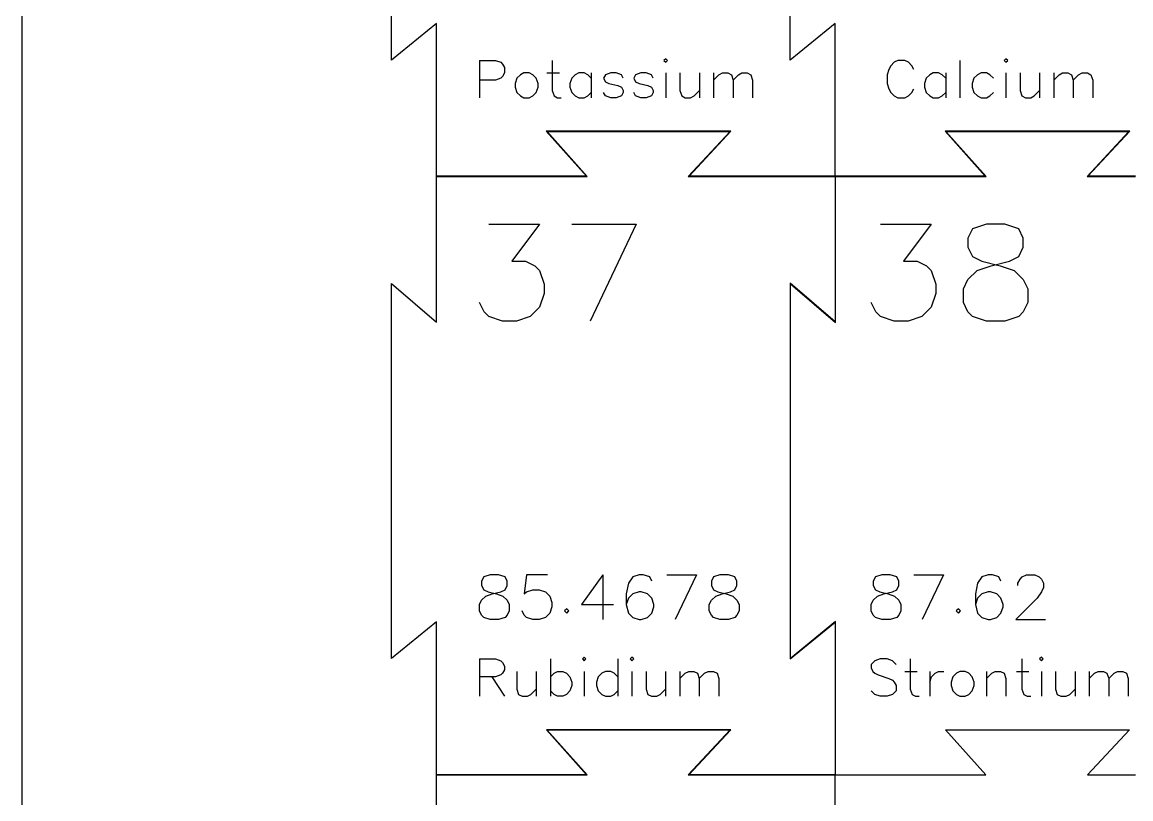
# Model space of a CAD drawing. Extents: x 0 to 297, y 0 to 210.
# Drawn here: x 0.05 to 41.39, y 94.19 to 123.14 of the extents above; entities that cross this region are included whole.
import ezdxf

# ---------------------------------------------------------------- set-up
doc = ezdxf.new("R2010")
doc.units = 0
doc.layers.get('0').update_dxf_attribs({"linetype": 'CONTINUOUS'})

msp = doc.modelspace()

# ---------------------------------------------------------------- linework, layer by layer
at = {"color": 1}
for p, q in [((0.05, 11.161079), (0.05, 198.838909)), ((13.815176, 121.724956), (13.815176, 135.708424)), ((28.687406, 121.724956), (28.687406, 135.708424)), ((15.494, 123.096169), (13.815176, 121.724956)), ((15.494, 120.252812), (15.494, 123.096169)), ((30.366229, 123.096169), (28.687406, 121.724956)), ((30.366229, 120.252812), (30.366229, 123.096169)), ((19.589411, 119.080335), (21.087893, 117.401501)), ((26.476851, 119.080335), (19.589411, 119.080335)), ((21.120682, 117.386744), (19.622201, 119.065578)), ((19.622201, 119.065578), (26.442422, 119.065578)), ((26.442422, 119.065578), (24.880821, 117.386744)), ((24.91525, 117.401501), (26.476851, 119.080335)), ((34.461641, 119.080335), (35.960122, 117.401501)), ((41.34908, 119.080335), (34.461641, 119.080335)), ((35.992911, 117.386744), (34.49443, 119.065578)), ((34.49443, 119.065578), (41.314651, 119.065578)), ((41.314651, 119.065578), (39.75305, 117.386744)), ((39.787479, 117.401501), (41.34908, 119.080335)), ((17.501539, 117.401501), (15.494, 117.401501)), ((15.494, 117.401501), (15.494, 117.386744)), ((21.087893, 117.401501), (17.501539, 117.401501)), ((26.693262, 117.401501), (24.91525, 117.401501)), ((28.508982, 117.401501), (26.693262, 117.401501)), ((30.365688, 117.401501), (28.508982, 117.401501)), ((30.365688, 117.386744), (30.365688, 117.401501)), ((32.373768, 117.401501), (30.366229, 117.401501)), ((30.366229, 117.401501), (30.366229, 117.386744)), ((35.960122, 117.401501), (32.373768, 117.401501)), ((41.565491, 117.401501), (39.787479, 117.401501)), ((15.494, 117.386744), (17.501539, 117.386744)), ((17.501539, 117.386744), (21.120682, 117.386744)), ((24.880821, 117.386744), (26.693262, 117.386744)), ((26.693262, 117.386744), (28.508982, 117.386744)), ((28.508982, 117.386744), (30.365688, 117.386744)), ((30.361311, 117.39451), (30.361311, 114.693456)), ((30.371148, 117.39451), (30.361311, 117.39451)), ((30.366229, 117.386744), (32.373768, 117.386744)), ((30.371148, 114.693456), (30.371148, 117.39451)), ((32.373768, 117.386744), (35.992911, 117.386744)), ((39.75305, 117.386744), (41.565491, 117.386744)), ((15.494, 111.962495), (15.494, 114.69348)), ((30.361311, 114.693456), (30.361311, 111.973548)), ((30.371148, 111.952235), (30.371148, 114.693456)), ((13.815176, 99.417671), (13.815176, 113.401138)), ((13.815176, 113.401138), (15.494, 111.962495)), ((30.361311, 111.973548), (28.682487, 113.411378)), ((28.682487, 113.411378), (28.682487, 99.407704)), ((28.692324, 99.428198), (28.692324, 113.390065)), ((28.692324, 113.390065), (30.371148, 111.952235)), ((15.494, 100.788884), (13.815176, 99.417671)), ((15.494, 97.945526), (15.494, 100.788884)), ((28.682487, 99.407704), (30.361311, 100.778315)), ((30.371148, 100.798808), (28.692324, 99.428198)), ((30.361311, 100.778315), (30.361311, 97.945282)), ((30.371148, 97.945282), (30.371148, 100.798808)), ((30.361311, 97.945282), (30.361311, 95.086837)), ((30.371148, 95.086837), (30.371148, 97.945282)), ((19.595969, 96.77059), (21.093631, 95.091756)), ((26.471113, 96.77059), (19.595969, 96.77059)), ((21.104039, 95.087251), (19.606266, 96.766085)), ((19.606266, 96.766085), (26.460068, 96.766085)), ((21.114124, 95.082741), (19.616463, 96.761575)), ((19.616463, 96.761575), (26.4498, 96.761575)), ((26.4498, 96.761575), (24.887378, 95.082741)), ((26.460068, 96.766085), (24.898165, 95.087251)), ((24.907872, 95.091756), (26.471113, 96.77059)), ((35.976268, 95.087251), (34.478496, 96.766085)), ((34.478496, 96.766085), (41.332297, 96.766085)), ((41.332297, 96.766085), (39.770395, 95.087251)), ((17.501539, 95.091756), (15.494, 95.091756)), ((15.494, 95.091756), (15.494, 95.082741)), ((15.494, 95.082741), (17.501539, 95.082741)), ((21.093631, 95.091756), (17.501539, 95.091756)), ((17.501539, 95.082741), (21.114124, 95.082741)), ((17.501838, 95.087251), (21.104039, 95.087251)), ((24.887378, 95.082741), (26.693262, 95.082741)), ((24.898165, 95.087251), (26.693283, 95.087251)), ((26.693262, 95.091756), (24.907872, 95.091756)), ((28.508982, 95.091756), (26.693262, 95.091756)), ((26.693262, 95.082741), (28.508982, 95.082741)), ((30.365688, 95.091756), (28.508982, 95.091756)), ((28.508982, 95.082741), (30.365688, 95.082741)), ((30.361311, 95.086837), (30.371148, 95.086837)), ((30.365688, 95.082741), (30.365688, 95.091756)), ((32.374067, 95.087251), (35.976268, 95.087251)), ((39.770395, 95.087251), (41.565512, 95.087251))]:
    msp.add_line(p, q, dxfattribs=at)
at = {"color": 5}
for p, q in [((17.10284, 121.712542), (17.10284, 120.323307)), ((17.10284, 121.712542), (17.698823, 121.712542)), ((17.698823, 121.712542), (17.896084, 121.645389)), ((17.896084, 121.645389), (17.963237, 121.578235)), ((17.963237, 121.578235), (18.03039, 121.448126)), ((19.81414, 121.712542), (19.81414, 120.587723)), ((24.044776, 121.777597), (23.979721, 121.712542)), ((23.979721, 121.712542), (24.044776, 121.645389)), ((24.111929, 121.712542), (24.044776, 121.777597)), ((24.044776, 121.645389), (24.111929, 121.712542)), ((32.565064, 121.645389), (32.432857, 121.513181)), ((32.697272, 121.712542), (32.565064, 121.645389)), ((32.961686, 121.712542), (32.697272, 121.712542)), ((33.093894, 121.645389), (32.961686, 121.712542)), ((33.226101, 121.513181), (33.093894, 121.645389)), ((35.009851, 121.712542), (35.009851, 120.323307)), ((36.728547, 121.777597), (36.663492, 121.712542)), ((36.663492, 121.712542), (36.728547, 121.645389)), ((36.7957, 121.712542), (36.728547, 121.777597)), ((36.728547, 121.645389), (36.7957, 121.712542)), ((18.03039, 121.248764), (17.963237, 121.116556)), ((18.03039, 121.448126), (18.03039, 121.248764)), ((18.626373, 121.183709), (18.492067, 121.049403)), ((18.756481, 121.248764), (18.626373, 121.183709)), ((18.955842, 121.248764), (18.756481, 121.248764)), ((19.088049, 121.183709), (18.955842, 121.248764)), ((19.220256, 121.049403), (19.088049, 121.183709)), ((19.616878, 121.248764), (20.078555, 121.248764)), ((20.674537, 121.183709), (20.540231, 121.049403)), ((20.804646, 121.248764), (20.674537, 121.183709)), ((21.004006, 121.248764), (20.804646, 121.248764)), ((21.136214, 121.183709), (21.004006, 121.248764)), ((21.268421, 121.049403), (21.136214, 121.183709)), ((21.268421, 121.248764), (21.268421, 120.323307)), ((21.795152, 121.183709), (21.730098, 121.049403)), ((21.994512, 121.248764), (21.795152, 121.183709)), ((22.193873, 121.248764), (21.994512, 121.248764)), ((22.391134, 121.183709), (22.193873, 121.248764)), ((22.458287, 121.049403), (22.391134, 121.183709)), ((22.919964, 121.183709), (22.854909, 121.049403)), ((23.119324, 121.248764), (22.919964, 121.183709)), ((23.318684, 121.248764), (23.119324, 121.248764)), ((23.515946, 121.183709), (23.318684, 121.248764)), ((23.583099, 121.049403), (23.515946, 121.183709)), ((24.044776, 121.248764), (24.044776, 120.323307)), ((24.573605, 121.248764), (24.573605, 120.587723)), ((25.301795, 121.248764), (25.301795, 120.323307)), ((25.828526, 121.248764), (25.828526, 120.323307)), ((25.828526, 120.984348), (26.027886, 121.183709)), ((26.027886, 121.183709), (26.160093, 121.248764)), ((26.160093, 121.248764), (26.357355, 121.248764)), ((26.357355, 121.248764), (26.491661, 121.183709)), ((26.491661, 121.183709), (26.556715, 120.984348)), ((26.556715, 120.984348), (26.756076, 121.183709)), ((26.756076, 121.183709), (26.886185, 121.248764)), ((26.886185, 121.248764), (27.085545, 121.248764)), ((27.085545, 121.248764), (27.217752, 121.183709)), ((27.217752, 121.183709), (27.284905, 120.984348)), ((32.365704, 121.380972), (32.300649, 121.183709)), ((32.300649, 121.183709), (32.300649, 120.85214)), ((32.432857, 121.513181), (32.365704, 121.380972)), ((33.293254, 121.380972), (33.226101, 121.513181)), ((33.889236, 121.183709), (33.75493, 121.049403)), ((34.019345, 121.248764), (33.889236, 121.183709)), ((34.218705, 121.248764), (34.019345, 121.248764)), ((34.350913, 121.183709), (34.218705, 121.248764)), ((34.48312, 121.049403), (34.350913, 121.183709)), ((34.48312, 121.248764), (34.48312, 120.323307)), ((35.672986, 121.183709), (35.53868, 121.049403)), ((35.803095, 121.248764), (35.672986, 121.183709)), ((36.002455, 121.248764), (35.803095, 121.248764)), ((36.134663, 121.183709), (36.002455, 121.248764)), ((36.26687, 121.049403), (36.134663, 121.183709)), ((36.728547, 121.248764), (36.728547, 120.323307)), ((37.257376, 121.248764), (37.257376, 120.587723)), ((37.985566, 121.248764), (37.985566, 120.323307)), ((38.512297, 121.248764), (38.512297, 120.323307)), ((38.512297, 120.984348), (38.711657, 121.183709)), ((38.711657, 121.183709), (38.843864, 121.248764)), ((38.843864, 121.248764), (39.041126, 121.248764)), ((39.041126, 121.248764), (39.175432, 121.183709)), ((39.175432, 121.183709), (39.240486, 120.984348)), ((39.240486, 120.984348), (39.439847, 121.183709)), ((39.439847, 121.183709), (39.569956, 121.248764)), ((39.569956, 121.248764), (39.769316, 121.248764)), ((39.769316, 121.248764), (39.901523, 121.183709)), ((39.901523, 121.183709), (39.968676, 120.984348)), ((17.698823, 120.984348), (17.10284, 120.984348)), ((17.896084, 121.049403), (17.698823, 120.984348)), ((17.963237, 121.116556), (17.896084, 121.049403)), ((18.492067, 121.049403), (18.427012, 120.85214)), ((18.427012, 120.85214), (18.427012, 120.719931)), ((18.427012, 120.719931), (18.492067, 120.521619)), ((19.285311, 120.85214), (19.220256, 121.049403)), ((19.220256, 120.521619), (19.285311, 120.719931)), ((19.285311, 120.719931), (19.285311, 120.85214)), ((20.540231, 121.049403), (20.475177, 120.85214)), ((20.475177, 120.85214), (20.475177, 120.719931)), ((20.475177, 120.719931), (20.540231, 120.521619)), ((21.730098, 121.049403), (21.795152, 120.919293)), ((21.795152, 120.919293), (21.929458, 120.85214)), ((21.929458, 120.85214), (22.258927, 120.784986)), ((22.258927, 120.784986), (22.391134, 120.719931)), ((22.391134, 120.719931), (22.458287, 120.587723)), ((22.854909, 121.049403), (22.919964, 120.919293)), ((22.919964, 120.919293), (23.05427, 120.85214)), ((23.05427, 120.85214), (23.383739, 120.784986)), ((23.383739, 120.784986), (23.515946, 120.719931)), ((23.515946, 120.719931), (23.583099, 120.587723)), ((26.556715, 120.984348), (26.556715, 120.323307)), ((27.284905, 120.984348), (27.284905, 120.323307)), ((32.300649, 120.85214), (32.365704, 120.654877)), ((33.75493, 121.049403), (33.689876, 120.85214)), ((33.689876, 120.85214), (33.689876, 120.719931)), ((33.689876, 120.719931), (33.75493, 120.521619)), ((35.53868, 121.049403), (35.473626, 120.85214)), ((35.473626, 120.85214), (35.473626, 120.719931)), ((35.473626, 120.719931), (35.53868, 120.521619)), ((39.240486, 120.984348), (39.240486, 120.323307)), ((39.968676, 120.984348), (39.968676, 120.323307)), ((18.492067, 120.521619), (18.626373, 120.389411)), ((18.626373, 120.389411), (18.756481, 120.323307)), ((18.756481, 120.323307), (18.955842, 120.323307)), ((18.955842, 120.323307), (19.088049, 120.389411)), ((19.088049, 120.389411), (19.220256, 120.521619)), ((19.81414, 120.587723), (19.881293, 120.389411)), ((19.881293, 120.389411), (20.011402, 120.323307)), ((20.011402, 120.323307), (20.145708, 120.323307)), ((20.540231, 120.521619), (20.674537, 120.389411)), ((20.674537, 120.389411), (20.804646, 120.323307)), ((20.804646, 120.323307), (21.004006, 120.323307)), ((21.004006, 120.323307), (21.136214, 120.389411)), ((21.136214, 120.389411), (21.268421, 120.521619)), ((21.795152, 120.389411), (21.730098, 120.521619)), ((21.994512, 120.323307), (21.795152, 120.389411)), ((22.193873, 120.323307), (21.994512, 120.323307)), ((22.391134, 120.389411), (22.193873, 120.323307)), ((22.458287, 120.521619), (22.391134, 120.389411)), ((22.458287, 120.587723), (22.458287, 120.521619)), ((22.919964, 120.389411), (22.854909, 120.521619)), ((23.119324, 120.323307), (22.919964, 120.389411)), ((23.318684, 120.323307), (23.119324, 120.323307)), ((23.515946, 120.389411), (23.318684, 120.323307)), ((23.583099, 120.521619), (23.515946, 120.389411)), ((23.583099, 120.587723), (23.583099, 120.521619)), ((24.573605, 120.587723), (24.640758, 120.389411)), ((24.640758, 120.389411), (24.772965, 120.323307)), ((24.772965, 120.323307), (24.972326, 120.323307)), ((24.972326, 120.323307), (25.102435, 120.389411)), ((25.102435, 120.389411), (25.301795, 120.587723)), ((32.365704, 120.654877), (32.432857, 120.521619)), ((32.432857, 120.521619), (32.565064, 120.389411)), ((32.565064, 120.389411), (32.697272, 120.323307)), ((32.697272, 120.323307), (32.961686, 120.323307)), ((32.961686, 120.323307), (33.093894, 120.389411)), ((33.093894, 120.389411), (33.226101, 120.521619)), ((33.226101, 120.521619), (33.293254, 120.654877)), ((33.75493, 120.521619), (33.889236, 120.389411)), ((33.889236, 120.389411), (34.019345, 120.323307)), ((34.019345, 120.323307), (34.218705, 120.323307)), ((34.218705, 120.323307), (34.350913, 120.389411)), ((34.350913, 120.389411), (34.48312, 120.521619)), ((35.53868, 120.521619), (35.672986, 120.389411)), ((35.672986, 120.389411), (35.803095, 120.323307)), ((35.803095, 120.323307), (36.002455, 120.323307)), ((36.002455, 120.323307), (36.134663, 120.389411)), ((36.134663, 120.389411), (36.26687, 120.521619)), ((37.257376, 120.587723), (37.324529, 120.389411)), ((37.324529, 120.389411), (37.456736, 120.323307)), ((37.456736, 120.323307), (37.656097, 120.323307)), ((37.656097, 120.323307), (37.786206, 120.389411)), ((37.786206, 120.389411), (37.985566, 120.587723)), ((17.446615, 115.612008), (19.334452, 115.612008)), ((19.334452, 115.612008), (18.308691, 114.237043)), ((20.540268, 115.612008), (22.946441, 115.612008)), ((22.946441, 115.612008), (21.227746, 111.999997)), ((32.050232, 115.612008), (33.938069, 115.612008)), ((33.938069, 115.612008), (32.912308, 114.237043)), ((35.487623, 115.437409), (35.313026, 115.093668)), ((36.000504, 115.612008), (35.487623, 115.437409)), ((36.687982, 115.612008), (36.000504, 115.612008)), ((37.206319, 115.437409), (36.687982, 115.612008)), ((37.37546, 115.093668), (37.206319, 115.437409)), ((35.313026, 115.093668), (35.313026, 114.749927)), ((37.37546, 114.749927), (37.37546, 115.093668)), ((35.313026, 114.749927), (35.487623, 114.406186)), ((37.206319, 114.406186), (37.37546, 114.749927)), ((18.308691, 114.237043), (18.821572, 114.237043)), ((18.821572, 114.237043), (19.165311, 114.062444)), ((32.912308, 114.237043), (33.425188, 114.237043)), ((33.425188, 114.237043), (33.768928, 114.062444)), ((35.487623, 114.406186), (35.831362, 114.237043)), ((35.831362, 114.237043), (36.518841, 114.062444)), ((36.175101, 114.062444), (36.86258, 114.237043)), ((36.86258, 114.237043), (37.206319, 114.406186)), ((19.165311, 114.062444), (19.334452, 113.887846)), ((19.334452, 113.887846), (19.50905, 113.374962)), ((33.768928, 114.062444), (33.938069, 113.887846)), ((33.938069, 113.887846), (34.112667, 113.374962)), ((35.313026, 113.54956), (35.662221, 113.887846)), ((35.662221, 113.887846), (36.175101, 114.062444)), ((36.518841, 114.062444), (37.037177, 113.887846)), ((37.037177, 113.887846), (37.37546, 113.54956)), ((19.50905, 113.374962), (19.50905, 113.03122)), ((34.112667, 113.374962), (34.112667, 113.03122)), ((35.143884, 113.200363), (35.313026, 113.54956)), ((37.37546, 113.54956), (37.550058, 113.200363)), ((19.50905, 113.03122), (19.334452, 112.515608)), ((34.112667, 113.03122), (33.938069, 112.515608)), ((35.143884, 112.687479), (35.143884, 113.200363)), ((37.550058, 113.200363), (37.550058, 112.687479)), ((17.272018, 112.343738), (17.102876, 112.687479)), ((19.334452, 112.515608), (18.99617, 112.171867)), ((31.875634, 112.343738), (31.706493, 112.687479)), ((33.938069, 112.515608), (33.599786, 112.171867)), ((35.313026, 112.343738), (35.143884, 112.687479)), ((37.550058, 112.687479), (37.37546, 112.343738)), ((17.446615, 112.171867), (17.272018, 112.343738)), ((17.959496, 111.999997), (17.446615, 112.171867)), ((18.99617, 112.171867), (18.477833, 111.999997)), ((32.050232, 112.171867), (31.875634, 112.343738)), ((32.563113, 111.999997), (32.050232, 112.171867)), ((33.599786, 112.171867), (33.081449, 111.999997)), ((35.487623, 112.171867), (35.313026, 112.343738)), ((36.000504, 111.999997), (35.487623, 112.171867)), ((37.206319, 112.171867), (36.687982, 111.999997)), ((37.37546, 112.343738), (37.206319, 112.171867)), ((18.477833, 111.999997), (17.959496, 111.999997)), ((33.081449, 111.999997), (32.563113, 111.999997)), ((36.687982, 111.999997), (36.000504, 111.999997)), ((17.498248, 102.544215), (17.261533, 102.463631)), ((17.815545, 102.544215), (17.498248, 102.544215)), ((18.054778, 102.463631), (17.815545, 102.544215)), ((18.848022, 102.544215), (18.767438, 101.829032)), ((19.641266, 102.544215), (18.848022, 102.544215)), ((21.703701, 102.544215), (20.910457, 101.431148)), ((21.703701, 102.544215), (21.703701, 100.877133)), ((23.053475, 102.544215), (22.814242, 102.463631)), ((23.209605, 102.544215), (23.053475, 102.544215)), ((23.448838, 102.463631), (23.209605, 102.544215)), ((24.083433, 102.544215), (25.193975, 102.544215)), ((25.193975, 102.544215), (24.400731, 100.877133)), ((26.065284, 102.544215), (25.82857, 102.463631)), ((26.382582, 102.544215), (26.065284, 102.544215)), ((26.621814, 102.463631), (26.382582, 102.544215)), ((32.101865, 102.544215), (31.865151, 102.463631)), ((32.419163, 102.544215), (32.101865, 102.544215)), ((32.658395, 102.463631), (32.419163, 102.544215)), ((33.29299, 102.544215), (34.403532, 102.544215)), ((34.403532, 102.544215), (33.610288, 100.877133)), ((36.070604, 102.544215), (35.831372, 102.463631)), ((36.226735, 102.544215), (36.070604, 102.544215)), ((36.465967, 102.463631), (36.226735, 102.544215)), ((37.339795, 102.463631), (37.495925, 102.544215)), ((37.495925, 102.544215), (37.813223, 102.544215)), ((37.813223, 102.544215), (37.97439, 102.463631)), ((17.261533, 102.463631), (17.18095, 102.304981)), ((17.18095, 102.304981), (17.18095, 102.146331)), ((17.18095, 102.146331), (17.261533, 101.987681)), ((18.132843, 102.304981), (18.054778, 102.463631)), ((18.054778, 101.987681), (18.132843, 102.146331)), ((18.132843, 102.146331), (18.132843, 102.304981)), ((22.655594, 102.226915), (22.57501, 101.829032)), ((22.814242, 102.463631), (22.655594, 102.226915)), ((23.526903, 102.304981), (23.448838, 102.463631)), ((25.82857, 102.463631), (25.747987, 102.304981)), ((25.747987, 102.304981), (25.747987, 102.146331)), ((25.747987, 102.146331), (25.82857, 101.987681)), ((26.69988, 102.304981), (26.621814, 102.463631)), ((26.621814, 101.987681), (26.69988, 102.146331)), ((26.69988, 102.146331), (26.69988, 102.304981)), ((31.865151, 102.463631), (31.784567, 102.304981)), ((31.784567, 102.304981), (31.784567, 102.146331)), ((31.784567, 102.146331), (31.865151, 101.987681)), ((32.73646, 102.304981), (32.658395, 102.463631)), ((32.658395, 101.987681), (32.73646, 102.146331)), ((32.73646, 102.146331), (32.73646, 102.304981)), ((35.672723, 102.226915), (35.592139, 101.829032)), ((35.831372, 102.463631), (35.672723, 102.226915)), ((36.544032, 102.304981), (36.465967, 102.463631)), ((37.178627, 102.226915), (37.259211, 102.383047)), ((37.178627, 102.146331), (37.178627, 102.226915)), ((37.259211, 102.383047), (37.339795, 102.463631)), ((37.97439, 102.463631), (38.052455, 102.383047)), ((38.052455, 102.383047), (38.13052, 102.226915)), ((38.13052, 102.226915), (38.13052, 102.065747)), ((17.18095, 101.592316), (17.342117, 101.748448)), ((17.261533, 101.987681), (17.420182, 101.909616)), ((17.342117, 101.748448), (17.578831, 101.829032)), ((17.420182, 101.909616), (17.73748, 101.829032)), ((17.578831, 101.829032), (17.896129, 101.909616)), ((17.73748, 101.829032), (17.976712, 101.748448)), ((17.896129, 101.909616), (18.054778, 101.987681)), ((17.976712, 101.748448), (18.132843, 101.592316)), ((18.767438, 101.829032), (18.848022, 101.909616)), ((18.848022, 101.909616), (19.084736, 101.987681)), ((19.084736, 101.987681), (19.323968, 101.987681)), ((19.323968, 101.987681), (19.563201, 101.909616)), ((19.563201, 101.909616), (19.719331, 101.748448)), ((19.719331, 101.748448), (19.799915, 101.511732)), ((22.57501, 101.829032), (22.57501, 101.431148)), ((22.814242, 101.829032), (22.655594, 101.670382)), ((23.053475, 101.909616), (22.814242, 101.829032)), ((23.13154, 101.909616), (23.053475, 101.909616)), ((23.370772, 101.829032), (23.13154, 101.909616)), ((23.526903, 101.670382), (23.370772, 101.829032)), ((25.747987, 101.592316), (25.909154, 101.748448)), ((25.82857, 101.987681), (25.987219, 101.909616)), ((25.909154, 101.748448), (26.145868, 101.829032)), ((25.987219, 101.909616), (26.304517, 101.829032)), ((26.145868, 101.829032), (26.463166, 101.909616)), ((26.304517, 101.829032), (26.543749, 101.748448)), ((26.463166, 101.909616), (26.621814, 101.987681)), ((26.543749, 101.748448), (26.69988, 101.592316)), ((31.784567, 101.592316), (31.945734, 101.748448)), ((31.865151, 101.987681), (32.0238, 101.909616)), ((31.945734, 101.748448), (32.182449, 101.829032)), ((32.0238, 101.909616), (32.341097, 101.829032)), ((32.182449, 101.829032), (32.499746, 101.909616)), ((32.341097, 101.829032), (32.58033, 101.748448)), ((32.499746, 101.909616), (32.658395, 101.987681)), ((32.58033, 101.748448), (32.73646, 101.592316)), ((35.592139, 101.829032), (35.592139, 101.431148)), ((35.831372, 101.829032), (35.672723, 101.670382)), ((36.070604, 101.909616), (35.831372, 101.829032)), ((36.148669, 101.909616), (36.070604, 101.909616)), ((36.387902, 101.829032), (36.148669, 101.909616)), ((36.544032, 101.670382), (36.387902, 101.829032)), ((38.052455, 101.909616), (37.893806, 101.670382)), ((38.13052, 102.065747), (38.052455, 101.909616)), ((17.102885, 101.431148), (17.18095, 101.592316)), ((17.102885, 101.194432), (17.102885, 101.431148)), ((18.132843, 101.592316), (18.213426, 101.431148)), ((18.213426, 101.431148), (18.213426, 101.194432)), ((19.799915, 101.353082), (19.719331, 101.115107)), ((19.799915, 101.511732), (19.799915, 101.353082)), ((20.910457, 101.431148), (22.101582, 101.431148)), ((22.655594, 101.670382), (22.57501, 101.431148)), ((22.57501, 101.431148), (22.655594, 101.115107)), ((23.607487, 101.431148), (23.526903, 101.670382)), ((23.526903, 101.115107), (23.607487, 101.353082)), ((23.607487, 101.353082), (23.607487, 101.431148)), ((25.669921, 101.431148), (25.747987, 101.592316)), ((25.669921, 101.194432), (25.669921, 101.431148)), ((26.69988, 101.592316), (26.780463, 101.431148)), ((26.780463, 101.431148), (26.780463, 101.194432)), ((31.706502, 101.431148), (31.784567, 101.592316)), ((31.706502, 101.194432), (31.706502, 101.431148)), ((32.73646, 101.592316), (32.817044, 101.431148)), ((32.817044, 101.431148), (32.817044, 101.194432)), ((35.672723, 101.670382), (35.592139, 101.431148)), ((35.592139, 101.431148), (35.672723, 101.115107)), ((36.624616, 101.431148), (36.544032, 101.670382)), ((36.544032, 101.115107), (36.624616, 101.353082)), ((36.624616, 101.353082), (36.624616, 101.431148)), ((37.893806, 101.670382), (37.100562, 100.877133)), ((17.18095, 101.035782), (17.102885, 101.194432)), ((17.261533, 100.956457), (17.18095, 101.035782)), ((17.498248, 100.877133), (17.261533, 100.956457)), ((17.815545, 100.877133), (17.498248, 100.877133)), ((18.054778, 100.956457), (17.815545, 100.877133)), ((18.132843, 101.035782), (18.054778, 100.956457)), ((18.213426, 101.194432), (18.132843, 101.035782)), ((18.767438, 101.035782), (18.689373, 101.194432)), ((18.848022, 100.956457), (18.767438, 101.035782)), ((19.084736, 100.877133), (18.848022, 100.956457)), ((19.323968, 100.877133), (19.084736, 100.877133)), ((19.563201, 100.956457), (19.323968, 100.877133)), ((19.719331, 101.115107), (19.563201, 100.956457)), ((20.353927, 101.275016), (20.275861, 101.194432)), ((20.275861, 101.194432), (20.353927, 101.115107)), ((20.43451, 101.194432), (20.353927, 101.275016)), ((20.353927, 101.115107), (20.43451, 101.194432)), ((22.655594, 101.115107), (22.814242, 100.956457)), ((22.814242, 100.956457), (23.053475, 100.877133)), ((23.053475, 100.877133), (23.13154, 100.877133)), ((23.13154, 100.877133), (23.370772, 100.956457)), ((23.370772, 100.956457), (23.526903, 101.115107)), ((25.747987, 101.035782), (25.669921, 101.194432)), ((25.82857, 100.956457), (25.747987, 101.035782)), ((26.065284, 100.877133), (25.82857, 100.956457)), ((26.382582, 100.877133), (26.065284, 100.877133)), ((26.621814, 100.956457), (26.382582, 100.877133)), ((26.69988, 101.035782), (26.621814, 100.956457)), ((26.780463, 101.194432), (26.69988, 101.035782)), ((31.784567, 101.035782), (31.706502, 101.194432)), ((31.865151, 100.956457), (31.784567, 101.035782)), ((32.101865, 100.877133), (31.865151, 100.956457)), ((32.419163, 100.877133), (32.101865, 100.877133)), ((32.658395, 100.956457), (32.419163, 100.877133)), ((32.73646, 101.035782), (32.658395, 100.956457)), ((32.817044, 101.194432), (32.73646, 101.035782)), ((34.957544, 101.275016), (34.879479, 101.194432)), ((34.879479, 101.194432), (34.957544, 101.115107)), ((35.038127, 101.194432), (34.957544, 101.275016)), ((34.957544, 101.115107), (35.038127, 101.194432)), ((35.672723, 101.115107), (35.831372, 100.956457)), ((35.831372, 100.956457), (36.070604, 100.877133)), ((36.070604, 100.877133), (36.148669, 100.877133)), ((36.148669, 100.877133), (36.387902, 100.956457)), ((36.387902, 100.956457), (36.544032, 101.115107)), ((37.100562, 100.877133), (38.211104, 100.877133)), ((17.10284, 99.405257), (17.10284, 98.016021)), ((17.10284, 99.405257), (17.698823, 99.405257)), ((17.698823, 99.405257), (17.896084, 99.338103)), ((17.896084, 99.338103), (17.963237, 99.27095)), ((17.963237, 99.27095), (18.03039, 99.14084)), ((19.746987, 99.405257), (19.746987, 98.016021)), ((21.001908, 99.470312), (20.936854, 99.405257)), ((20.936854, 99.405257), (21.001908, 99.338103)), ((21.069061, 99.405257), (21.001908, 99.470312)), ((21.001908, 99.338103), (21.069061, 99.405257)), ((22.258927, 99.405257), (22.258927, 98.016021)), ((22.785658, 99.470312), (22.720604, 99.405257)), ((22.720604, 99.405257), (22.785658, 99.338103)), ((22.852811, 99.405257), (22.785658, 99.470312)), ((22.785658, 99.338103), (22.852811, 99.405257)), ((31.838665, 99.338103), (31.706458, 99.205895)), ((32.035927, 99.405257), (31.838665, 99.338103)), ((32.300341, 99.405257), (32.035927, 99.405257)), ((32.499702, 99.338103), (32.300341, 99.405257)), ((32.631909, 99.205895), (32.499702, 99.338103)), ((33.160738, 99.405257), (33.160738, 98.280438)), ((37.324221, 99.405257), (37.324221, 98.280438)), ((38.050312, 99.470312), (37.985258, 99.405257)), ((37.985258, 99.405257), (38.050312, 99.338103)), ((38.117465, 99.405257), (38.050312, 99.470312)), ((38.050312, 99.338103), (38.117465, 99.405257)), ((17.896084, 98.809271), (17.698823, 98.742117)), ((17.963237, 98.876424), (17.896084, 98.809271)), ((18.03039, 99.006534), (17.963237, 98.876424)), ((18.03039, 99.14084), (18.03039, 99.006534)), ((18.492067, 98.941479), (18.492067, 98.280438)), ((19.220256, 98.941479), (19.220256, 98.016021)), ((19.746987, 98.742117), (19.881293, 98.876424)), ((19.881293, 98.876424), (20.011402, 98.941479)), ((20.011402, 98.941479), (20.210762, 98.941479)), ((20.210762, 98.941479), (20.34297, 98.876424)), ((20.34297, 98.876424), (20.475177, 98.742117)), ((21.001908, 98.941479), (21.001908, 98.016021)), ((21.665043, 98.876424), (21.530737, 98.742117)), ((21.795152, 98.941479), (21.665043, 98.876424)), ((21.994512, 98.941479), (21.795152, 98.941479)), ((22.12672, 98.876424), (21.994512, 98.941479)), ((22.258927, 98.742117), (22.12672, 98.876424)), ((22.785658, 98.941479), (22.785658, 98.016021)), ((23.314487, 98.941479), (23.314487, 98.280438)), ((24.042677, 98.941479), (24.042677, 98.016021)), ((24.569408, 98.941479), (24.569408, 98.016021)), ((24.569408, 98.677062), (24.768768, 98.876424)), ((24.768768, 98.876424), (24.900976, 98.941479)), ((24.900976, 98.941479), (25.098237, 98.941479)), ((25.098237, 98.941479), (25.232543, 98.876424)), ((25.232543, 98.876424), (25.297598, 98.677062)), ((25.297598, 98.677062), (25.496958, 98.876424)), ((25.496958, 98.876424), (25.627067, 98.941479)), ((25.627067, 98.941479), (25.826427, 98.941479)), ((25.826427, 98.941479), (25.958635, 98.876424)), ((25.958635, 98.876424), (26.025787, 98.677062)), ((31.706458, 99.205895), (31.706458, 99.073687)), ((31.706458, 99.073687), (31.771512, 98.941479)), ((31.771512, 98.941479), (31.838665, 98.876424)), ((31.838665, 98.876424), (31.970872, 98.809271)), ((31.970872, 98.809271), (32.367494, 98.677062)), ((32.963477, 98.941479), (33.425153, 98.941479)), ((33.88683, 98.941479), (33.88683, 98.016021)), ((33.953983, 98.742117), (34.08619, 98.876424)), ((34.08619, 98.876424), (34.218397, 98.941479)), ((34.218397, 98.941479), (34.415659, 98.941479)), ((34.881533, 98.876424), (34.747227, 98.742117)), ((35.011641, 98.941479), (34.881533, 98.876424)), ((35.211002, 98.941479), (35.011641, 98.941479)), ((35.343209, 98.876424), (35.211002, 98.941479)), ((35.475416, 98.742117), (35.343209, 98.876424)), ((36.002147, 98.941479), (36.002147, 98.016021)), ((36.002147, 98.677062), (36.201508, 98.876424)), ((36.201508, 98.876424), (36.333715, 98.941479)), ((36.333715, 98.941479), (36.530977, 98.941479)), ((36.530977, 98.941479), (36.665283, 98.876424)), ((36.665283, 98.876424), (36.730337, 98.677062)), ((37.126959, 98.941479), (37.588636, 98.941479)), ((38.050312, 98.941479), (38.050312, 98.016021)), ((38.579142, 98.941479), (38.579142, 98.280438)), ((39.307331, 98.941479), (39.307331, 98.016021)), ((39.834062, 98.941479), (39.834062, 98.016021)), ((39.834062, 98.677062), (40.033423, 98.876424)), ((40.033423, 98.876424), (40.16563, 98.941479)), ((40.16563, 98.941479), (40.362892, 98.941479)), ((40.362892, 98.941479), (40.497198, 98.876424)), ((40.497198, 98.876424), (40.562252, 98.677062)), ((40.562252, 98.677062), (40.761612, 98.876424)), ((40.761612, 98.876424), (40.891721, 98.941479)), ((40.891721, 98.941479), (41.091081, 98.941479)), ((41.091081, 98.941479), (41.223289, 98.876424)), ((41.223289, 98.876424), (41.290442, 98.677062)), ((17.698823, 98.742117), (17.10284, 98.742117)), ((17.566615, 98.742117), (18.03039, 98.016021)), ((20.475177, 98.742117), (20.540231, 98.544854)), ((20.540231, 98.412646), (20.475177, 98.214334)), ((20.540231, 98.544854), (20.540231, 98.412646)), ((21.530737, 98.742117), (21.465683, 98.544854)), ((21.465683, 98.544854), (21.465683, 98.412646)), ((21.465683, 98.412646), (21.530737, 98.214334)), ((25.297598, 98.677062), (25.297598, 98.016021)), ((26.025787, 98.677062), (26.025787, 98.016021)), ((32.367494, 98.677062), (32.499702, 98.612008)), ((32.499702, 98.612008), (32.564756, 98.544854)), ((32.564756, 98.544854), (32.631909, 98.412646)), ((32.631909, 98.412646), (32.631909, 98.214334)), ((33.88683, 98.544854), (33.953983, 98.742117)), ((34.747227, 98.742117), (34.682172, 98.544854)), ((34.682172, 98.544854), (34.682172, 98.412646)), ((34.682172, 98.412646), (34.747227, 98.214334)), ((35.540471, 98.544854), (35.475416, 98.742117)), ((35.475416, 98.214334), (35.540471, 98.412646)), ((35.540471, 98.412646), (35.540471, 98.544854)), ((36.730337, 98.677062), (36.730337, 98.016021)), ((40.562252, 98.677062), (40.562252, 98.016021)), ((41.290442, 98.677062), (41.290442, 98.016021)), ((18.492067, 98.280438), (18.55922, 98.082126)), ((18.55922, 98.082126), (18.691427, 98.016021)), ((18.691427, 98.016021), (18.890787, 98.016021)), ((18.890787, 98.016021), (19.020896, 98.082126)), ((19.020896, 98.082126), (19.220256, 98.280438)), ((19.881293, 98.082126), (19.746987, 98.214334)), ((20.011402, 98.016021), (19.881293, 98.082126)), ((20.210762, 98.016021), (20.011402, 98.016021)), ((20.34297, 98.082126), (20.210762, 98.016021)), ((20.475177, 98.214334), (20.34297, 98.082126)), ((21.530737, 98.214334), (21.665043, 98.082126)), ((21.665043, 98.082126), (21.795152, 98.016021)), ((21.795152, 98.016021), (21.994512, 98.016021)), ((21.994512, 98.016021), (22.12672, 98.082126)), ((22.12672, 98.082126), (22.258927, 98.214334)), ((23.314487, 98.280438), (23.38164, 98.082126)), ((23.38164, 98.082126), (23.513848, 98.016021)), ((23.513848, 98.016021), (23.713208, 98.016021)), ((23.713208, 98.016021), (23.843317, 98.082126)), ((23.843317, 98.082126), (24.042677, 98.280438)), ((31.838665, 98.082126), (31.706458, 98.214334)), ((32.035927, 98.016021), (31.838665, 98.082126)), ((32.300341, 98.016021), (32.035927, 98.016021)), ((32.499702, 98.082126), (32.300341, 98.016021)), ((32.631909, 98.214334), (32.499702, 98.082126)), ((33.160738, 98.280438), (33.227891, 98.082126)), ((33.227891, 98.082126), (33.358, 98.016021)), ((33.358, 98.016021), (33.492306, 98.016021)), ((34.747227, 98.214334), (34.881533, 98.082126)), ((34.881533, 98.082126), (35.011641, 98.016021)), ((35.011641, 98.016021), (35.211002, 98.016021)), ((35.211002, 98.016021), (35.343209, 98.082126)), ((35.343209, 98.082126), (35.475416, 98.214334)), ((37.324221, 98.280438), (37.391374, 98.082126)), ((37.391374, 98.082126), (37.521483, 98.016021)), ((37.521483, 98.016021), (37.655789, 98.016021)), ((38.579142, 98.280438), (38.646295, 98.082126)), ((38.646295, 98.082126), (38.778502, 98.016021)), ((38.778502, 98.016021), (38.977862, 98.016021)), ((38.977862, 98.016021), (39.107971, 98.082126)), ((39.107971, 98.082126), (39.307331, 98.280438))]:
    msp.add_line(p, q, dxfattribs=at)
at = {"color": 1}
for points in [[(15.494, 117.39445), (15.494, 118.349459), (15.494, 119.302386), (15.494, 120.252812)], [(30.366229, 117.39445), (30.366229, 118.349459), (30.366229, 119.302386), (30.366229, 120.252812)], [(15.494, 114.69348), (15.494, 115.598955), (15.494, 116.499435), (15.494, 117.39451)], [(15.494, 95.087164), (15.494, 96.042173), (15.494, 96.995101), (15.494, 97.945526)], [(15.494, 92.386221), (15.494, 93.291696), (15.494, 94.192176), (15.494, 95.087251)], [(15.494, 95.087251), (16.179685, 95.087251), (16.8478, 95.087251), (17.501838, 95.087251)], [(26.693283, 95.087251), (27.293879, 95.087251), (27.897865, 95.087251), (28.508731, 95.087251)], [(28.508731, 95.087251), (29.119598, 95.087251), (29.737346, 95.087251), (30.365469, 95.087251)], [(30.366229, 92.386221), (30.366229, 93.291696), (30.366229, 94.192176), (30.366229, 95.087251)], [(30.366229, 95.087251), (31.051914, 95.087251), (31.720029, 95.087251), (32.374067, 95.087251)]]:
    msp.add_open_spline(points, degree=3, dxfattribs=at)

doc.saveas('drawing.dxf')
